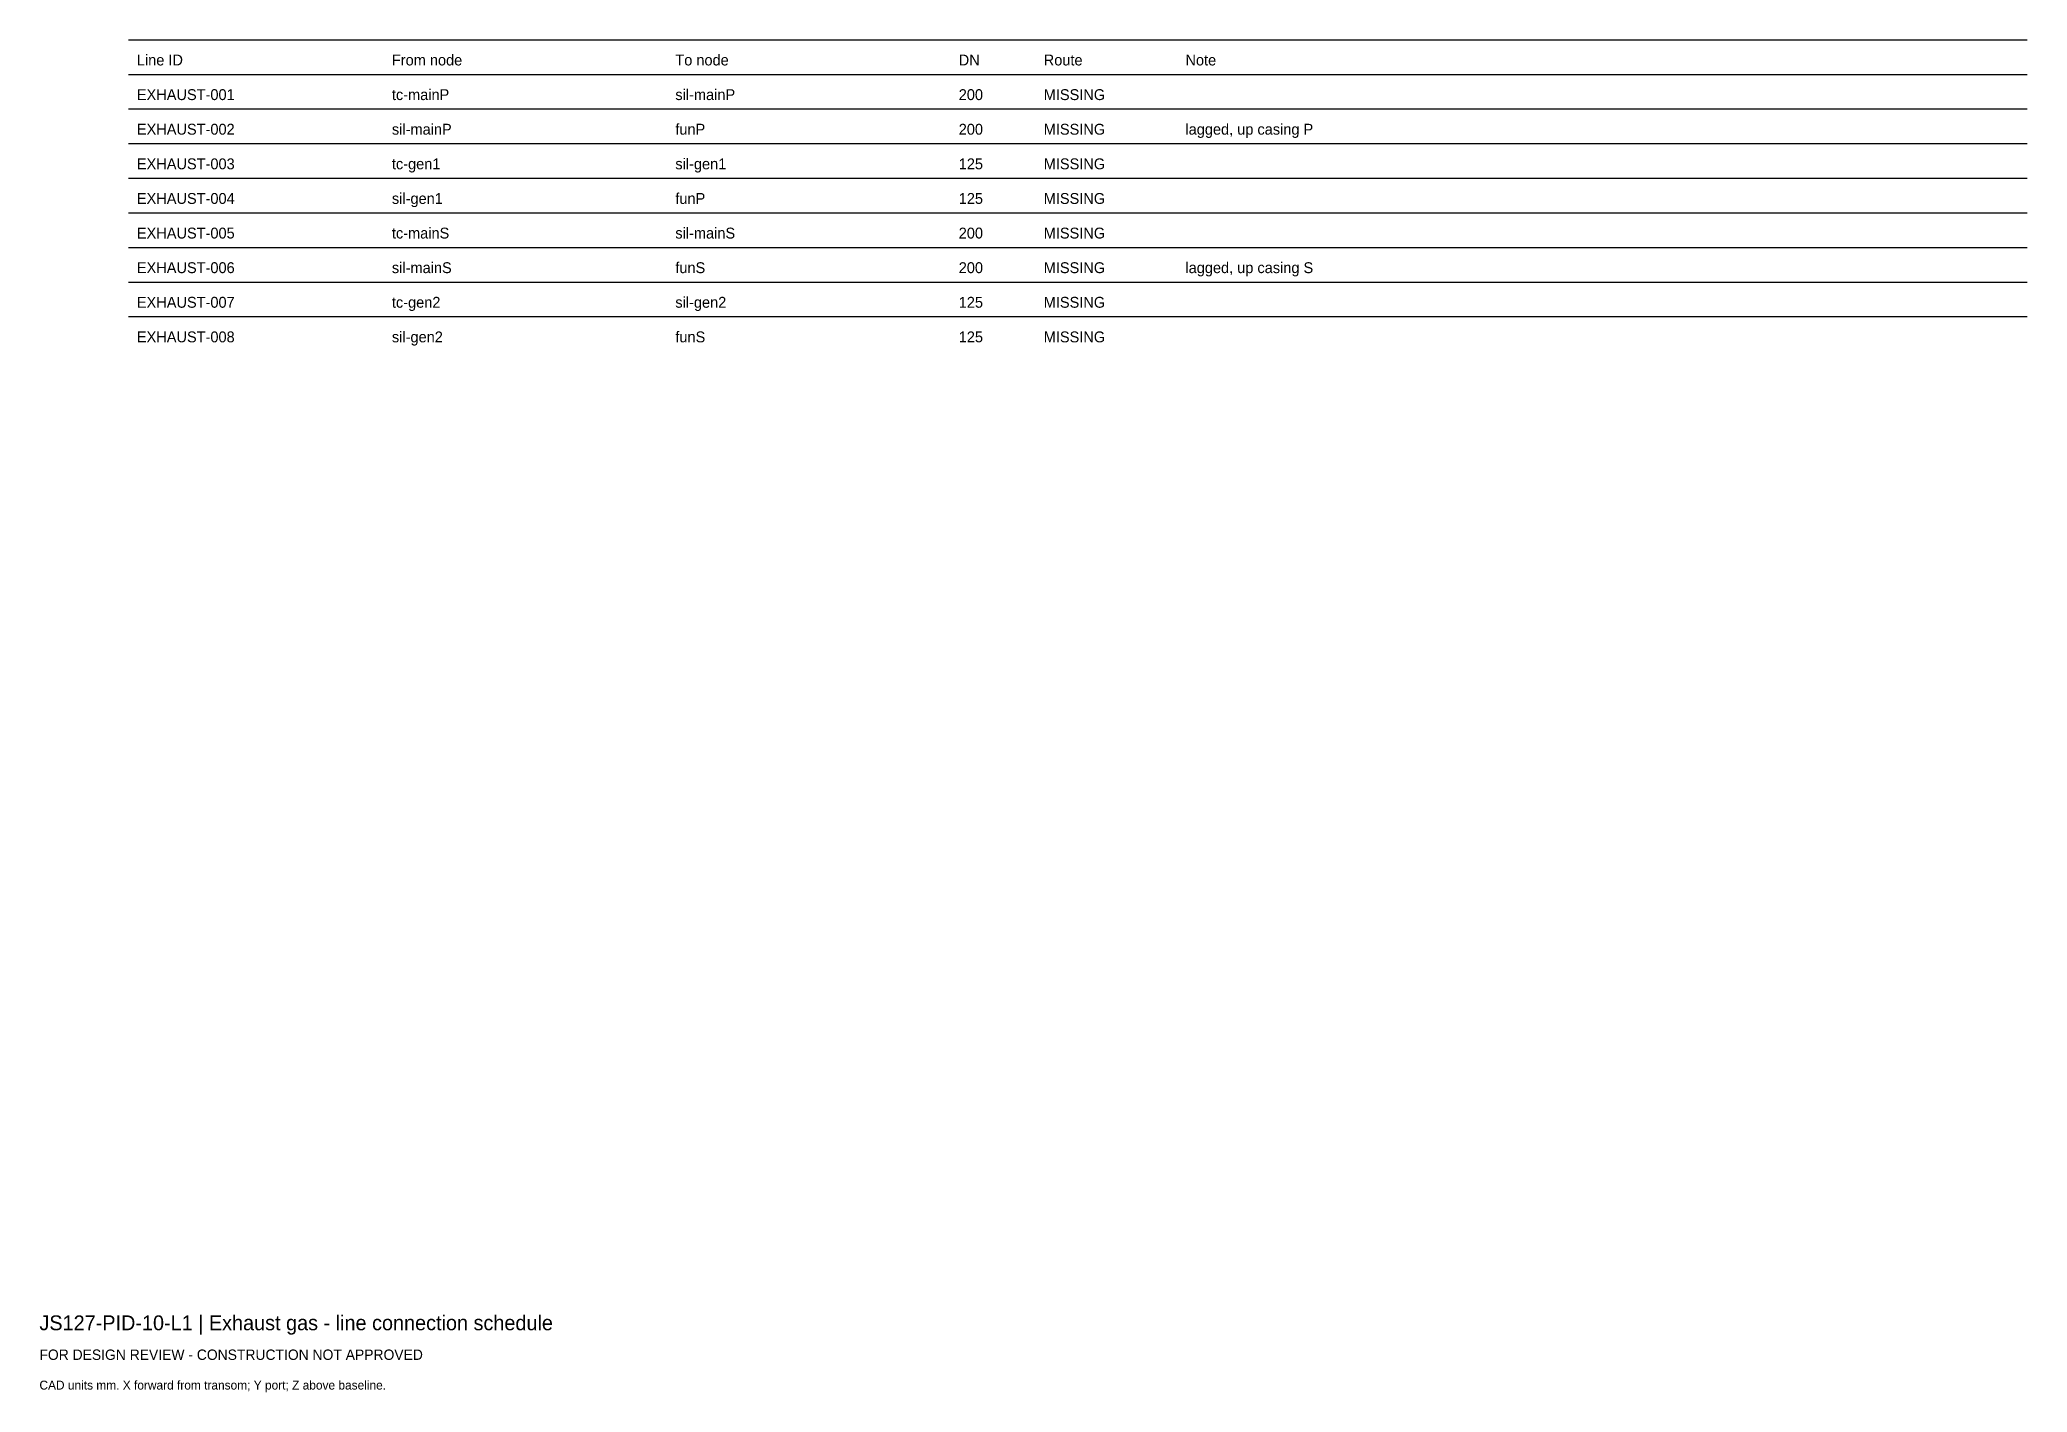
# Model space of a CAD drawing. Header units: millimetres. Extents: x 0 to 402, y -25 to 249.
import ezdxf

# ---------------------------------------------------------------- set-up
doc = ezdxf.new("R2010")
doc.units = ezdxf.units.MM
doc.layers.add('ANNOTATION', color=7, linetype='Continuous')
doc.layers.add('GEOMETRY', color=7, linetype='Continuous')

msp = doc.modelspace()

# ---------------------------------------------------------------- linework, layer by layer
at = {"layer": 'GEOMETRY'}
for p, q in [((18, 249), (402, 249)), ((18, 242), (402, 242)), ((18, 235), (402, 235)), ((18, 228), (402, 228)), ((18, 221), (402, 221)), ((18, 214), (402, 214)), ((18, 207), (402, 207)), ((18, 200), (402, 200)), ((18, 193), (402, 193))]:
    msp.add_line(p, q, dxfattribs=at)

# ---------------------------------------------------------------- texts
at = {"layer": 'ANNOTATION'}
for s, height, p in [('Line ID', 2.2, (19.7, 243.8)), ('From node', 2.2, (71.28, 243.8)), ('To node', 2.2, (128.6, 243.8)), ('DN', 2.2, (185.91, 243.8)), ('Route', 2.2, (203.1, 243.8)), ('Note', 2.2, (231.76, 243.8)), ('EXHAUST-001', 2.2, (19.7, 236.8)), ('tc-mainP', 2.2, (71.28, 236.8)), ('sil-mainP', 2.2, (128.6, 236.8)), ('200', 2.2, (185.91, 236.8)), ('MISSING', 2.2, (203.1, 236.8)), ('EXHAUST-002', 2.2, (19.7, 229.8)), ('sil-mainP', 2.2, (71.28, 229.8)), ('funP', 2.2, (128.6, 229.8)), ('200', 2.2, (185.91, 229.8)), ('MISSING', 2.2, (203.1, 229.8)), ('lagged, up casing P', 2.2, (231.76, 229.8)), ('sil-gen1', 2.2, (128.6, 222.8)), ('EXHAUST-003', 2.2, (19.7, 222.8)), ('tc-gen1', 2.2, (71.28, 222.8)), ('125', 2.2, (185.91, 222.8)), ('MISSING', 2.2, (203.1, 222.8)), ('EXHAUST-004', 2.2, (19.7, 215.8)), ('sil-gen1', 2.2, (71.28, 215.8)), ('funP', 2.2, (128.6, 215.8)), ('125', 2.2, (185.91, 215.8)), ('MISSING', 2.2, (203.1, 215.8)), ('EXHAUST-005', 2.2, (19.7, 208.8)), ('tc-mainS', 2.2, (71.28, 208.8)), ('sil-mainS', 2.2, (128.6, 208.8)), ('200', 2.2, (185.91, 208.8)), ('MISSING', 2.2, (203.1, 208.8)), ('EXHAUST-006', 2.2, (19.7, 201.8)), ('sil-mainS', 2.2, (71.28, 201.8)), ('funS', 2.2, (128.6, 201.8)), ('200', 2.2, (185.91, 201.8)), ('MISSING', 2.2, (203.1, 201.8)), ('lagged, up casing S', 2.2, (231.76, 201.8)), ('EXHAUST-007', 2.2, (19.7, 194.8)), ('tc-gen2', 2.2, (71.28, 194.8)), ('sil-gen2', 2.2, (128.6, 194.8)), ('125', 2.2, (185.91, 194.8)), ('MISSING', 2.2, (203.1, 194.8)), ('EXHAUST-008', 2.2, (19.7, 187.8)), ('sil-gen2', 2.2, (71.28, 187.8)), ('funS', 2.2, (128.6, 187.8)), ('125', 2.2, (185.91, 187.8)), ('MISSING', 2.2, (203.1, 187.8)), ('JS127-PID-10-L1 | Exhaust gas - line connection schedule', 3, (0, -12)), ('FOR DESIGN REVIEW - CONSTRUCTION NOT APPROVED', 2.1, (0, -18)), ('CAD units mm. X forward from transom; Y port; Z above baseline.', 1.8, (0, -24))]:
    msp.add_text(s, height=height, dxfattribs=at).set_placement(p)

doc.saveas('drawing.dxf')
